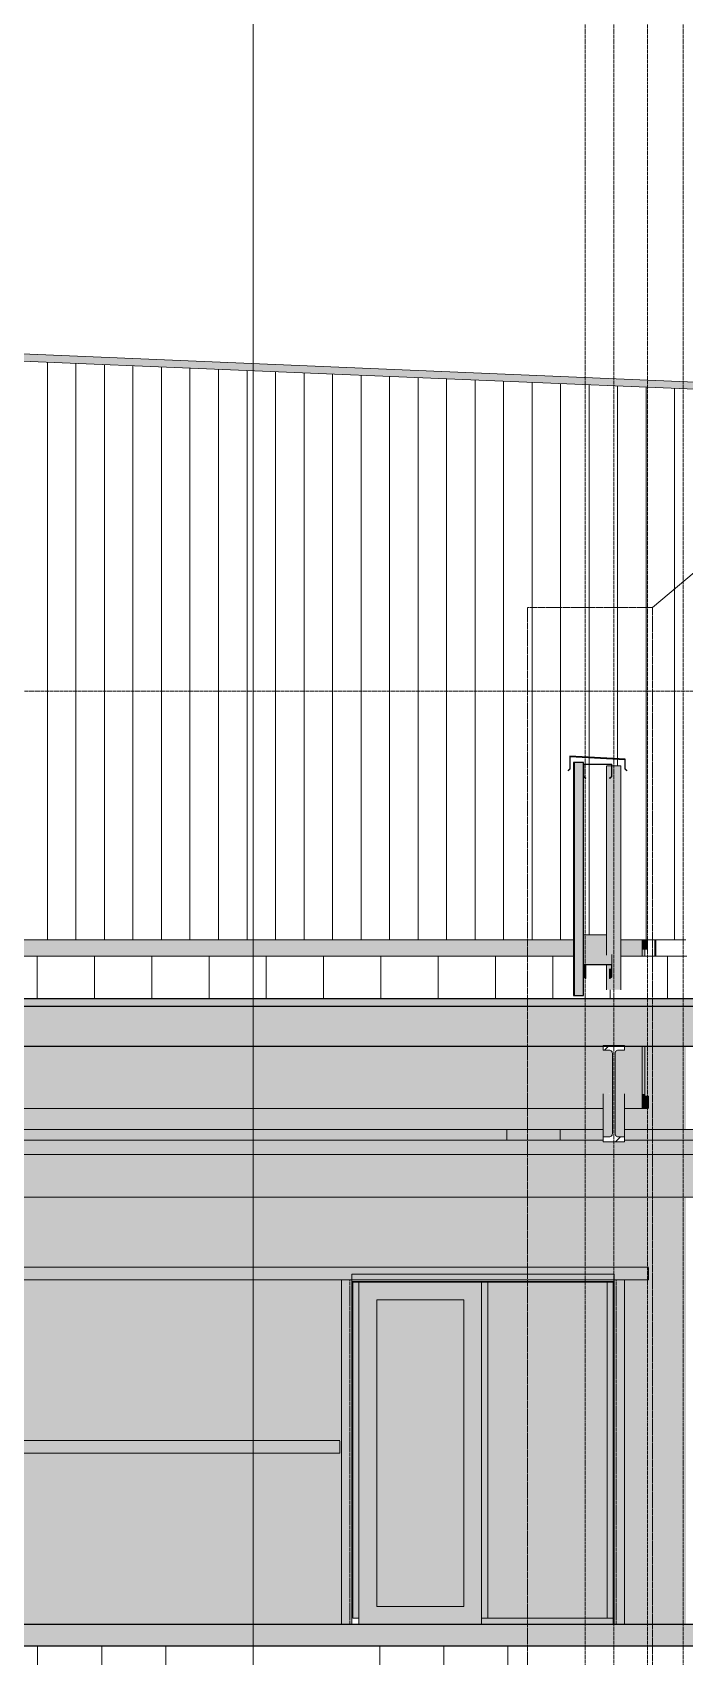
# Model space of a CAD drawing. Header units: inches. Extents: x 21380 to 98133, y -290 to 853.
# Drawn here: x 28853.9 to 29036.9, y -9 to 446.5 of the extents above; entities that cross this region are included whole.
import ezdxf

# ---------------------------------------------------------------- set-up
doc = ezdxf.new("R2010")
doc.units = ezdxf.units.IN
doc.header["$MEASUREMENT"] = 0
for name, pattern in [('Dash Dot 3_16_', [0.3125, 0.1875, -0.0625, 0, -0.0625]), ('Grid Line 1_2_', [0.875, 0.5, -0.125, 0.125, -0.125]), ('Hidden 1_8_', [0.1875, 0.125, -0.0625])]:
    doc.linetypes.add(name, pattern=pattern)
for name, color, linetype, lineweight in [('A-ANNO-SYMB', 150, 'Continuous', 9), ('A-CLNG', 13, 'Continuous', 9), ('A-CLNG-PATT', 13, 'Continuous', 25), ('A-DOOR', 31, 'Continuous', 9), ('A-FLOR', 192, 'Continuous', 9), ('A-FLOR-LEVL', 51, 'Continuous', 9), ('A-FLOR-PATT', 8, 'Continuous', 25), ('A-GLAZ-CURT', 52, 'Continuous', 9), ('A-GLAZ-CWMG', 51, 'Continuous', 9), ('A-ROOF', 132, 'Continuous', 9), ('A-ROOF-PATT', 132, 'Continuous', 9), ('A-WALL', 113, 'Continuous', 9), ('A-WALL-PATT', 111, 'Continuous', 25), ('C-TOPO', 7, 'Continuous', 9), ('G-ANNO-SYMB', 111, 'Continuous', 9), ('I-WALL', 2, 'Continuous', 9), ('M-HVAC-DUCT', 70, 'Continuous', 9), ('S-BEAM', 12, 'Continuous', 9), ('S-COLS', 52, 'Continuous', 9), ('S-GRID', 1, 'Continuous', 9)]:
    doc.layers.add(name, color=color, linetype=linetype, lineweight=lineweight)
pattern_1 = [(45, (22033.272, 107.706), (-19.007, 19.007), []), (45, (22033.272, 136.506), (-19.007, 19.007), [])]

# ---------------------------------------------------------------- blocks, each defined once
blk = doc.blocks.new('Struct_Xcel_Sports Complex_rvt-2-Building Section - North_South looking East _ Clinic')
at = {"layer": 'A-FLOR-PATT', "lineweight": 9}
h = blk.add_hatch(dxfattribs=at)
h.set_pattern_fill('FP_24', style=0, pattern_type=2)
h.set_pattern_definition([(50, (22033.27, 107.706), (55.0854, -4.8198), [5.76, -63.36]), (355, (22033.27, 107.706), (-10.6557, 57.7685), [4.608, -50.688]), (100.451, (22037.863, 107.305), (44.4295, 52.9487), [4.895, -53.848]), (46.184, (22033.27, 123.066), (81.9644, -12.712), [8.64, -95.04]), (96.636, (22040.1, 122.01), (71.7815, 74.8124), [7.343, -80.772]), (351.184, (22033.27, 123.07), (71.782, 74.8124), [6.912, -76.032]), (21, (22040.95, 119.226), (45.842, -30.9215), [5.76, -63.36]), (326, (22040.95, 119.226), (18.687, 55.6915), [4.608, -50.688]), (71.451, (22044.77, 116.65), (64.529, 24.77), [4.895, -53.848]), (37.5, (22033.272, 107.706), (0.9339, 25.5668), [2.534, -47.539, 2.534, -48.922, -50.88]), (37.5, (22033.272, 107.706), (0.9339, 25.5668), [-101.53, 2.534, -48.346]), (7.5, (22033.272, 107.706), (20.20404, 30.2913), [2.534, -26.803, 2.534, -46.387, -19.392]), (7.5, (22033.272, 107.706), (20.20404, 30.2913), [-78.259, 2.534, -16.858]), (327.5, (22016.146, 107.706), (40.9978, -1.7324), [2.534, -16.666, 2.534, -57.37, -79.488]), (327.5, (22016.146, 107.706), (40.9978, -1.7324), [-79.104, 2.534, -76.954]), (317.5, (22008.466, 107.706), (44.7889, 7.6878), [2.534, -22.426, 2.534, -37.248, -56.448]), (317.5, (22008.466, 107.706), (44.7889, 7.6878), [-64.742, 2.534, -53.914])])
h.paths.add_polyline_path([(22104.33, -6), (22790.8, -6), (22790.8, 0), (20899.55, 0), (20899.55, -6), (21794.49, -6)], flags=0)
at = {"layer": 'A-FLOR', "color": 250, "lineweight": 25}
for p, q in [((22790.8, 0), (20899.55, 0)), ((20899.55, -6), (22790.8, -6))]:
    blk.add_line(p, q, dxfattribs=at)
blk = doc.blocks.new('W-Wide Flange - 2_-3_ deep-V42-Building Section - North_South looking East _ Clinic')
at = {"layer": 'S-BEAM'}
h = blk.add_hatch(dxfattribs=at)
h.set_pattern_fill('FP_15', color=256, style=0, pattern_type=2)
h.set_pattern_definition(pattern_1)
h.paths.add_polyline_path([(22351.24, 135.4), (22353.05, 135.4), (22353.05, 136.76), (22351.12, 136.78), (22350.76, 136.96), (22350.52, 137.27), (22350.43, 137.65), (22350.45, 160.37), (22350.62, 160.73), (22350.93, 160.97), (22351.32, 161.06), (22353.05, 161.06), (22353.05, 162.42), (22347.05, 162.42), (22347.05, 161.06), (22348.99, 161.04), (22349.34, 160.87), (22349.59, 160.56), (22349.68, 160.17), (22349.66, 137.45), (22349.48, 137.1), (22349.17, 136.85), (22348.79, 136.76), (22347.05, 136.76), (22347.05, 135.4)], flags=0)
for points in [[(22347.05, 136.76), (22348.79, 136.78), (22348.79, 148.79), (22347.05, 148.79), (22347.05, 136.78)], [(22348.79, 136.76), (22349.23, 136.89), (22349.48, 137.1), (22349.66, 137.45), (22349.68, 137.65), (22349.65, 149.45), (22349.41, 149.05), (22348.99, 148.82), (22348.79, 148.79), (22348.79, 136.78)], [(22351.32, 136.76), (22351.31, 148.8), (22350.87, 148.92), (22350.55, 149.24), (22350.43, 149.69), (22350.46, 137.43), (22350.69, 137.03), (22350.93, 136.85), (22351.24, 136.77)], [(22351.32, 136.76), (22353.05, 136.78), (22353.05, 148.79), (22351.32, 148.79), (22351.32, 136.78)]]:
    blk.add_hatch(color=256, dxfattribs=at).paths.add_polyline_path(points, flags=0)
at = {"layer": 'S-BEAM', "lineweight": 15}
for p, q in [((22353.05, 162.42), (22347.05, 162.42)), ((22347.05, 162.42), (22347.05, 161.06)), ((22347.05, 161.06), (22348.79, 161.06)), ((22349.68, 160.17), (22349.68, 137.65)), ((22350.43, 137.65), (22350.43, 160.17)), ((22351.32, 161.06), (22353.05, 161.06)), ((22353.05, 161.06), (22353.05, 162.42)), ((22348.79, 136.76), (22347.05, 136.76)), ((22347.05, 136.76), (22347.05, 135.4)), ((22353.05, 136.76), (22351.32, 136.76)), ((22353.05, 135.4), (22353.05, 136.76)), ((22347.05, 135.4), (22353.05, 135.4))]:
    blk.add_line(p, q, dxfattribs=at)
at = {"layer": 'S-BEAM'}
for p, q in [((22347.05, 148.79), (22347.05, 136.76)), ((22353.05, 136.76), (22353.05, 148.79))]:
    blk.add_line(p, q, dxfattribs=at)
at = {"layer": 'S-BEAM', "lineweight": 15, "flags": 128}
for points in [[(22348.79, 161.06), (22348.99, 161.04), (22349.17, 160.97), (22349.34, 160.87), (22349.48, 160.73), (22349.59, 160.56), (22349.66, 160.37), (22349.68, 160.17)], [(22350.43, 160.17), (22350.45, 160.37), (22350.52, 160.56), (22350.62, 160.73), (22350.76, 160.87), (22350.93, 160.97), (22351.12, 161.04), (22351.32, 161.06)], [(22349.68, 137.65), (22349.66, 137.45), (22349.59, 137.27), (22349.48, 137.1), (22349.34, 136.96), (22349.17, 136.85), (22348.99, 136.78), (22348.79, 136.76)], [(22351.32, 136.76), (22351.12, 136.78), (22350.93, 136.85), (22350.76, 136.96), (22350.62, 137.1), (22350.52, 137.27), (22350.45, 137.45), (22350.43, 137.65)]]:
    blk.add_lwpolyline(points, dxfattribs=at)
blk = doc.blocks.new('Girt_C - 10_D-1401750-Building Section - North_South looking East _ Clinic')
at = {"layer": 'S-BEAM'}
for points in [[(21639.56, 96.68), (22359.8, 96.68), (22359.8, 99.99), (21530.05, 99.99), (21530.05, 96.68), (21562.1, 96.68)], [(22276.55, 96.2), (22350.18, 96.2), (22350.18, 96.68), (22276.55, 96.68)]]:
    blk.add_hatch(color=256, dxfattribs=at).paths.add_polyline_path(points, flags=0)
for p, q in [((22359.8, 100.18), (21530.05, 100.18)), ((21530.05, 96.68), (22359.8, 96.68)), ((22276.55, 96.2), (22350.18, 96.2)), ((22359.8, 99.99), (22359.8, 96.68))]:
    blk.add_line(p, q, dxfattribs=at)
blk = doc.blocks.new('Girt_C - 8_D-1405601-Building Section - North_South looking East _ Clinic')
at = {"layer": 'S-BEAM', "lineweight": 15}
for p, q in [((22341.55, 241.11), (22341.55, 237.8)), ((22341.55, 237.8), (22342.13, 237.31)), ((22341.66, 237.85), (22341.66, 241.11)), ((22342.2, 237.4), (22341.66, 237.85)), ((22349.37, 241.3), (22341.74, 241.3)), ((22341.74, 241.19), (22349.37, 241.19)), ((22342.13, 237.31), (22342.2, 237.4)), ((22349.44, 237.85), (22348.91, 237.4)), ((22348.91, 237.4), (22348.98, 237.31)), ((22348.98, 237.31), (22349.55, 237.8)), ((22349.44, 241.11), (22349.44, 237.85)), ((22349.55, 237.8), (22349.55, 241.11))]:
    blk.add_line(p, q, dxfattribs=at)
for centre, radius, start, end in [((22341.74, 241.11), 0.188, 90, 180), ((22341.74, 241.11), 0.0782, 90, 176.9576), ((22349.37, 241.11), 0.188, 0, 90), ((22349.37, 241.11), 0.0782, 2.1227, 90)]:
    blk.add_arc(centre, radius, start, end, dxfattribs=at)
blk = doc.blocks.new('Girt_C - 8_D-1405602-Building Section - North_South looking East _ Clinic')
at = {"layer": 'S-BEAM'}
for points in [[(22341.55, 184.92), (22341.67, 185.1), (22341.74, 185.11), (22341.74, 193.43), (22341.58, 193.34), (22341.55, 193.25)], [(22341.74, 185.11), (22349.37, 185.11), (22349.37, 187.67), (22348.1, 187.73), (22348.1, 193.43), (22341.74, 193.43)], [(22349.55, 184.92), (22349.49, 187.63), (22349.37, 187.67), (22349.44, 185.1), (22349.54, 185)], [(22342.2, 181.21), (22342.2, 185), (22341.74, 185.06), (22341.72, 181.61)], [(22348.91, 181.21), (22349.44, 181.66), (22349.37, 184.15), (22348.91, 183.78), (22348.91, 181.61)]]:
    blk.add_hatch(color=256, dxfattribs=at).paths.add_polyline_path(points, flags=0)
h = blk.add_hatch(dxfattribs=at)
h.set_pattern_fill('FP_15', color=256, style=0, pattern_type=2)
h.set_pattern_definition(pattern_1)
h.paths.add_polyline_path([(22342.13, 181.13), (22342.2, 181.21), (22341.66, 181.66), (22341.66, 184.93), (22341.55, 184.92), (22341.55, 181.61)], flags=0)
h.paths.add_polyline_path([(22348.98, 181.13), (22349.55, 181.61), (22349.55, 184.92), (22349.44, 184.93), (22349.44, 181.66), (22348.91, 181.21)], flags=0)
h.paths.add_polyline_path([(22341.74, 185), (22349.37, 185), (22349.37, 185.11), (22341.74, 185.11)], flags=0)
for p, q in [((22341.74, 193.43), (22348.1, 193.43)), ((22349.55, 184.92), (22349.55, 187.92)), ((22341.55, 185.36), (22341.55, 184.92)), ((22341.66, 185.09), (22341.66, 184.93)), ((22341.66, 184.93), (22341.66, 185.09)), ((22342.2, 185), (22342.2, 181.21)), ((22348.91, 183.85), (22348.91, 181.21)), ((22349.44, 185.09), (22349.44, 184.93))]:
    blk.add_line(p, q, dxfattribs=at)
at = {"layer": 'S-BEAM', "lineweight": 15}
for p, q in [((22341.55, 184.92), (22341.55, 181.61)), ((22341.66, 181.66), (22341.66, 184.93)), ((22349.37, 185.11), (22341.74, 185.11)), ((22341.74, 185), (22349.37, 185)), ((22349.44, 184.93), (22349.44, 181.66)), ((22349.55, 181.61), (22349.55, 184.92)), ((22341.55, 181.61), (22342.13, 181.13)), ((22342.2, 181.21), (22341.66, 181.66)), ((22342.13, 181.13), (22342.2, 181.21)), ((22349.44, 181.66), (22348.91, 181.21)), ((22348.91, 181.21), (22348.98, 181.13)), ((22348.98, 181.13), (22349.55, 181.61))]:
    blk.add_line(p, q, dxfattribs=at)
at = {"layer": 'S-BEAM', "lineweight": 15, "flags": 128}
for points in [[(22341.74, 185.11), (22341.67, 185.1), (22341.61, 185.06), (22341.57, 185), (22341.55, 184.92)], [(22341.66, 184.93), (22341.67, 184.97), (22341.7, 184.99), (22341.74, 185)], [(22349.55, 184.92), (22349.54, 185), (22349.5, 185.06), (22349.44, 185.1), (22349.37, 185.11)], [(22349.37, 185), (22349.4, 184.99), (22349.43, 184.97), (22349.44, 184.93)]]:
    blk.add_lwpolyline(points, dxfattribs=at)
at = {"layer": 'S-BEAM'}
blk.add_ellipse((22341.74, 193.25), major_axis=(0.188, 0), ratio=0.999133, start_param=1.570796, end_param=3.141593, dxfattribs=at)
blk = doc.blocks.new('columns and girder2 - one-1334686-Building Section - North_South looking East _ Clinic')
at = {"layer": 'S-BEAM'}
h = blk.add_hatch(color=256, dxfattribs=at)
h.paths.add_polyline_path([(22350.18, 0), (22350.18, 96.2), (22336.27, 96.2), (22336.29, 96), (22349.93, 95.96), (22349.93, 0)], flags=0)
h.paths.add_polyline_path([(21155.42, 245.04), (21177.52, 245.04), (21182.44, 285.94), (21146.8, 285.94), (21146.8, 245.04)], flags=0)
h.paths.add_polyline_path([(21183.33, 293.29), (21187.8, 330.48), (21187.8, 333.23), (21146.8, 333.23), (21146.8, 293.29), (21182.04, 293.29)], flags=0)
h.paths.add_polyline_path([(21174.79, 341.54), (21187.8, 341.54), (21187.8, 383.33), (21146.8, 385.04), (21146.8, 341.54)], flags=0)
h.paths.add_polyline_path([(21190.8, 341.54), (21240.58, 341.54), (21363, 359.02), (21381.56, 356.58), (21381.56, 375.26), (21190.8, 383.21), (21190.8, 349.86)], flags=0)
h = blk.add_hatch(color=256, dxfattribs=at)
h.paths.add_polyline_path([(22334.78, 96), (22336.29, 96), (22336.27, 96.2), (22334.75, 96.2)], flags=0)
h.paths.add_polyline_path([(22358.05, 148.67), (22358.8, 148.67), (22358.8, 162.17), (22358.05, 162.17), (22358.05, 154.55)], flags=0)
h.paths.add_polyline_path([(22358.05, 187.44), (22358.8, 187.44), (22358.8, 189.44), (22358.05, 189.44)], flags=0)
h.paths.add_polyline_path([(21177.9, 245.04), (21179.04, 245.04), (21183.96, 285.94), (21182.44, 285.94), (21177.52, 245.04)], flags=0)
h.paths.add_polyline_path([(21184.47, 293.29), (21184.84, 293.29), (21189.31, 330.48), (21187.8, 330.48), (21183.33, 293.29), (21183.49, 293.29)], flags=0)
for p, q in [((22334.75, 96.2), (22334.78, 96)), ((22336.29, 96), (22336.27, 96.2))]:
    blk.add_line(p, q, dxfattribs=at)
blk = doc.blocks.new('Girt_C - 10_D-1253530-Building Section - North_South looking East _ Clinic')
at = {"layer": 'S-BEAM'}
blk.add_hatch(color=256, dxfattribs=at).paths.add_polyline_path([(22259.26, 48.05), (22273.16, 48.05), (22273.16, 51.37), (21530.05, 51.37), (21530.05, 48.05), (22104.33, 48.05)], flags=0)
for p, q in [((22273.16, 51.55), (21530.05, 51.55)), ((22273.16, 51.37), (22273.16, 48.05)), ((21530.05, 48.05), (22273.16, 48.05))]:
    blk.add_line(p, q, dxfattribs=at)
blk = doc.blocks.new('Girt_C - 10_D-1401751-Building Section - North_South looking East _ Clinic')
at = {"layer": 'S-BEAM'}
for points in [[(22358.05, 148.19), (22358.8, 148.19), (22358.8, 148.67), (22358.05, 148.67)], [(22358.05, 144.88), (22359.8, 144.88), (22359.8, 148.19), (22358.05, 148.19)]]:
    blk.add_hatch(color=256, dxfattribs=at).paths.add_polyline_path(points, flags=0)
for p, q in [((22358.8, 148.67), (22358.05, 148.67)), ((22359.8, 148.19), (22358.05, 148.19)), ((22359.8, 148.19), (22359.8, 144.88)), ((22111.8, 144.69), (22347.05, 144.69)), ((22353.05, 144.69), (22359.8, 144.69))]:
    blk.add_line(p, q, dxfattribs=at)
blk = doc.blocks.new('Girt_Z - 10_D-1255199-Building Section - North_South looking East _ Clinic')
at = {"layer": 'S-BEAM'}
for points in [[(22359.55, 189.92), (22359.55, 192), (22358.05, 192), (22358.05, 189.92)], [(22359.55, 189.44), (22359.55, 189.92), (22358.05, 189.92), (22358.05, 189.44)]]:
    blk.add_hatch(color=256, dxfattribs=at).paths.add_polyline_path(points, flags=0)
for p, q in [((22359.55, 192), (22359.55, 189.92)), ((22358.05, 189.92), (22359.55, 189.92)), ((22359.55, 189.44), (22358.05, 189.44)), ((22359.55, 189.92), (22359.55, 189.44))]:
    blk.add_line(p, q, dxfattribs=at)
blk = doc.blocks.new('C-Channel-Column - C10X25-1254642-Building Section - North_South looking East _ Clinic')
at = {"layer": 'S-COLS', "linetype": 'Hidden 1_8_'}
blk.add_line((22350.7, 96.68), (22350.7, 0), dxfattribs=at)
blk = doc.blocks.new('C-Channel-Column - C10X25-1254643-Building Section - North_South looking East _ Clinic')
at = {"layer": 'S-COLS', "linetype": 'Hidden 1_8_'}
blk.add_line((22276.03, 96.68), (22276.03, 0), dxfattribs=at)
blk = doc.blocks.new('System Panel - Interior Glazing-1220302-Building Section - North_South looking East _ Clinic')
at = {"layer": 'A-GLAZ-CURT'}
blk.add_hatch(color=256, dxfattribs=at).paths.add_polyline_path([(22336.72, 1.75), (22348.18, 1.75), (22348.18, 96), (22314.74, 96), (22314.74, 1.75)], flags=0)
blk.add_line((22348.18, 96), (22314.74, 96), dxfattribs=at)
blk = doc.blocks.new('Door_Single_Storefront - one-1371407-Building Section - North_South looking East _ Clinic')
at = {"layer": 'A-DOOR'}
h = blk.add_hatch(color=256, dxfattribs=at)
h.paths.add_polyline_path([(22289.78, 0), (22312.99, 0), (22312.99, 96), (22278.55, 96), (22278.55, 0)], flags=0)
h.paths.add_polyline_path([(22289.78, 5), (22283.55, 5), (22283.55, 91), (22307.99, 91), (22307.99, 5)], flags=0)
blk.add_hatch(color=256, dxfattribs=at).paths.add_polyline_path([(22283.55, 5), (22307.99, 5), (22307.99, 91), (22283.55, 91), (22283.55, 29.44)], flags=0)
for p, q in [((22312.99, 96), (22278.55, 96)), ((22283.55, 5), (22283.55, 91)), ((22283.55, 91), (22307.99, 91)), ((22307.99, 91), (22307.99, 5)), ((22307.99, 5), (22283.55, 5)), ((22278.55, 1.75), (22278.55, 0))]:
    blk.add_line(p, q, dxfattribs=at)
blk = doc.blocks.new('Rectangular Mullion - Interior 1_75_ x 4_5_-1305250-Building Section - North_South looking East _ Clinic')
at = {"layer": 'A-GLAZ-CWMG'}
blk.add_hatch(color=256, dxfattribs=at).paths.add_polyline_path([(22336.72, 0), (22349.93, 0), (22349.93, 1.75), (22312.99, 1.75), (22312.99, 0)], flags=0)
for p, q in [((22312.99, 0), (22312.99, 1.75)), ((22312.99, 1.75), (22349.93, 1.75)), ((22349.93, 1.75), (22349.93, 0))]:
    blk.add_line(p, q, dxfattribs=at)
blk = doc.blocks.new('Rectangular Mullion - Interior 1_75_ x 4_5_-1220297-Building Section - North_South looking East _ Clinic')
at = {"layer": 'A-GLAZ-CWMG'}
blk.add_hatch(color=256, dxfattribs=at).paths.add_polyline_path([(22278.55, 1.75), (22278.55, 96), (22276.8, 96), (22276.8, 1.75)], flags=0)
for p, q in [((22276.8, 96), (22278.55, 96)), ((22276.8, 96), (22276.8, 1.75)), ((22278.55, 96), (22278.55, 1.75)), ((22278.55, 1.75), (22276.8, 1.75))]:
    blk.add_line(p, q, dxfattribs=at)
blk = doc.blocks.new('Rectangular Mullion - Interior 1_75_ x 4_5_-1220298-Building Section - North_South looking East _ Clinic')
at = {"layer": 'A-GLAZ-CWMG'}
blk.add_hatch(color=256, dxfattribs=at).paths.add_polyline_path([(22349.93, 1.75), (22349.93, 96), (22348.18, 95.96), (22348.18, 1.75)], flags=0)
for p, q in [((22348.18, 96), (22349.93, 96)), ((22348.18, 1.75), (22348.18, 96)), ((22349.93, 1.75), (22349.93, 96)), ((22349.93, 1.75), (22348.18, 1.75))]:
    blk.add_line(p, q, dxfattribs=at)
blk = doc.blocks.new('Rectangular Mullion - Interior 1_75_ x 4_5_-1220290-Building Section - North_South looking East _ Clinic')
at = {"layer": 'A-GLAZ-CWMG'}
blk.add_hatch(color=256, dxfattribs=at).paths.add_polyline_path([(22314.74, 1.75), (22314.74, 96), (22312.99, 96), (22312.99, 1.75)], flags=0)
for p, q in [((22312.99, 96), (22314.74, 96)), ((22312.99, 96), (22312.99, 1.75)), ((22314.74, 96), (22314.74, 1.75)), ((22314.74, 1.75), (22312.99, 1.75))]:
    blk.add_line(p, q, dxfattribs=at)
blk = doc.blocks.new('Rectangular Elbow - Radius - 1 W-1459285-Building Section - North_South looking East _ Clinic')
at = {"layer": 'M-HVAC-DUCT'}
h = blk.add_hatch(color=256, dxfattribs=at)
h.paths.add_polyline_path([(22376.52, 135.82), (22380.05, 135.82), (22380.05, 138.82), (22353.05, 138.82), (22353.05, 135.82), (22375.45, 135.82)], flags=0)
h.paths.add_polyline_path([(22335.48, 135.82), (22347.05, 135.82), (22347.05, 138.82), (22335.05, 138.82), (22335.05, 135.82), (22335.3, 135.82)], flags=0)
for p, q in [((22335.05, 138.82), (22335.05, 135.82)), ((22335.05, 135.82), (22335.05, 138.82)), ((22347.03, 138.82), (22335.05, 138.82)), ((22380.05, 138.82), (22353.03, 138.82)), ((22380.05, 138.82), (22380.05, 135.82))]:
    blk.add_line(p, q, dxfattribs=at)
blk = doc.blocks.new('Rectangular Elbow - Radius - 1 W-V50-Building Section - North_South looking East _ Clinic')
at = {"layer": 'M-HVAC-DUCT'}
blk.add_hatch(color=256, dxfattribs=at).paths.add_polyline_path([(22335.05, 135.82), (22335.05, 138.82), (22320.05, 138.82), (22320.05, 135.82), (22334.88, 135.82)], flags=0)
for p in [(22320.05, 135.82), (22335.05, 138.82)]:
    blk.add_line(p, (22320.05, 138.82), dxfattribs=at)

msp = doc.modelspace()

# ---------------------------------------------------------------- hatches: boundary and pattern name
at = {"layer": 'A-CLNG-PATT', "lineweight": 5}
h = msp.add_hatch(color=256, dxfattribs=at)
h.paths.add_polyline_path([(28306.51, 173.3), (29193, 173.3), (29193, 173.43), (27558.5, 173.37), (27558.5, 173.3), (28267.78, 173.3)], flags=0)
h.paths.add_polyline_path([(29453.5, 173.3), (29453.5, 173.43), (29240, 173.43), (29240, 173.3), (29449.07, 173.3)], flags=0)
h.paths.add_polyline_path([(29216, 173.3), (29216, 173.43), (29205.62, 173.43), (29205.62, 173.3)], flags=0)
at = {"layer": 'A-CLNG-PATT', "lineweight": 9}
h = msp.add_hatch(dxfattribs=at)
h.set_pattern_fill('FP_18', color=256, style=0, pattern_type=2)
h.set_pattern_definition([(161.57, (22034.232, 108.666), (-7.6802237, -0.0009796), [0, -54.643, 6.067, 0]), (18.43, (22032.312, 108.666), (-7.6802237, 0.0009796), [0, -54.643, 6.067, 0]), (108.43, (22034.232, 108.666), (3.8382953, -19.2013653), [18.211, -42.499]), (71.57, (22032.312, 108.666), (3.8382953, 19.2013653), [18.211, -42.499])])
h.paths.add_polyline_path([(28229.04, 162.17), (29453.5, 162.17), (29453.5, 173.3), (27558.5, 173.3), (27558.5, 162.17), (28197, 162.17)], flags=0)
at = {"layer": 'A-ROOF', "lineweight": 5}
msp.add_hatch(color=256, dxfattribs=at).paths.add_polyline_path([(29100.04, 343.95), (29100.04, 345.96), (27787.4, 400.65), (27787.4, 398.65), (29081.13, 344.74)], flags=0)
at = {"layer": 'A-ROOF'}
msp.add_hatch(color=256, dxfattribs=at).paths.add_polyline_path([(28461.43, 173.43), (29453.5, 173.43), (29453.5, 175.44), (27556, 175.44), (27556, 173.43), (28383.97, 173.43)], flags=0)
at = {"layer": 'A-ROOF-PATT'}
h = msp.add_hatch(dxfattribs=at)
h.set_pattern_fill('FP_19', color=256, style=0, pattern_type=2)
h.set_pattern_definition([(90, (180.953, -760.156), (-16.082, 1e-15), [])])
h.paths.add_polyline_path([(27556, 175.44), (29193, 175.44), (29193, 177.08), (29186.5, 177.08), (29186.5, 187.08), (29179.78, 187.08), (29179.78, 181.36), (29152.78, 181.36), (29152.78, 187.08), (29148, 187.08), (29148, 188.22), (29113.62, 188.22), (29113.62, 188.72), (29100, 188.72), (29100, 182.6), (29094.37, 182.6), (29094.37, 180.61), (29077.37, 180.61), (29077.37, 182.6), (29070.62, 182.6), (29070.62, 180.04), (29059.75, 180.04), (29059.75, 182.6), (29056, 182.6), (29056, 188.72), (29039.75, 188.71), (29039.75, 187.71), (29037.5, 187.71), (29037.5, 187.44), (29018.95, 187.44), (29018.92, 178.05), (29017.86, 178), (29015.05, 178.05), (29015.05, 185), (29009.14, 185), (29009.07, 181.13), (29008.5, 181.61), (29008.5, 176.44), (29005.68, 176.44), (29005.68, 187.44), (27788.75, 187.45), (27788.75, 187.6), (27556, 187.6)], flags=0)
h.paths.add_polyline_path([(29452, 175.44), (29452, 188.22), (29400.25, 188.22), (29400.25, 179.08), (29395.47, 179.08), (29395.47, 177.1), (29368.47, 177.1), (29368.47, 179.08), (29356.06, 179.08), (29356.06, 176.41), (29343.06, 176.41), (29343.06, 179.08), (29336.87, 179.08), (29336.87, 188.22), (29246, 188.22), (29246, 177.08), (29240, 177.08), (29240, 175.44), (29449.07, 175.44)], flags=0)
h.paths.add_polyline_path([(29216, 175.44), (29216, 177.08), (29205.62, 177.08), (29205.62, 175.44)], flags=0)
h.paths.add_polyline_path([(29008.5, 184.92), (29008.61, 184.93), (29008.52, 185.01), (29008.5, 184.93)], flags=0)
at = {"layer": 'A-WALL'}
for points in [[(29004.23, 239.46), (29004.75, 239.97), (29004.75, 243.43), (29020.12, 242.63), (29020.12, 239.97), (29020.18, 240), (29020.18, 242.69), (29004.68, 243.5), (29004.68, 240), (29004.18, 239.5)], [(29008.5, 176.44), (29008.5, 241.75), (29006, 241.75), (29006, 176.44)]]:
    msp.add_hatch(color=256, dxfattribs=at).paths.add_polyline_path(points, flags=0)
at = {"layer": 'A-WALL', "lineweight": 5}
msp.add_hatch(color=256, dxfattribs=at).paths.add_polyline_path([(29006, 176.44), (29006, 241.75), (29005.68, 241.75), (29005.68, 176.44)], flags=0)
at = {"layer": 'A-WALL-PATT', "lineweight": 9}
h = msp.add_hatch(dxfattribs=at)
h.set_pattern_fill('FP_26', color=256, style=0, pattern_type=2)
h.set_pattern_definition([(90, (22306.069, 0), (-8, 5e-16), [])])
h.paths.add_polyline_path([(27788.75, 192), (29005.68, 192), (29005.68, 241.75), (29008.5, 241.75), (29008.5, 241.11), (29008.61, 241.11), (29008.68, 237.78), (29009.14, 237.4), (29009.07, 237.31), (29008.5, 237.8), (29008.55, 193.37), (29008.68, 193.43), (29015.05, 193.43), (29015.05, 240.83), (29016.39, 240.83), (29016.39, 241.11), (29016.5, 241.11), (29016.56, 240.83), (29018.95, 240.83), (29018.95, 192), (29037.25, 192), (29037.25, 346.57), (28052.12, 387.62), (28052.12, 238.94), (27788.75, 238.94), (27788.75, 193.61)], flags=0)
h.paths.add_polyline_path([(29004.23, 239.46), (29004.23, 239.54), (29004.68, 240), (29004.75, 243.5), (29020.18, 242.63), (29020.21, 239.97), (29020.12, 240), (29020.12, 242.63), (29004.75, 243.43), (29004.68, 239.91)], flags=0)
h.paths.add_polyline_path([(29009.14, 241.19), (29008.68, 241.19), (29008.68, 241.3), (29016.31, 241.3), (29016.31, 241.19), (29013.35, 241.19)], flags=0)
h = msp.add_hatch(dxfattribs=at)
h.set_pattern_fill('FP_25', color=256, style=0, pattern_type=2)
h.set_pattern_definition([(90, (23720.92, -1108), (-193, -193), [48, -145]), (180, (23720.92, -1108), (-2e-14, -193), [96.25, -96.75]), (270, (23624.67, -1060), (-193, -193), [48, -145]), (180, (23720.92, -1060), (-2e-14, -193), [96.25, -96.75]), (270, (23624.42, -1060), (-193, -193), [48, -145]), (180, (23624.42, -1060), (-2e-14, -193), [96.25, -96.75]), (90, (23528.17, -1108), (-193, -193), [48, -145]), (180, (23624.42, -1108), (-2e-14, -193), [96.25, -96.75]), (90, (23672.92, -1059.75), (-193, -193), [48, -145]), (180, (23721.17, -1059.75), (-2e-14, -193), [48.25, -144.75]), (180, (23721.17, -1011.75), (-2e-14, -193), [48.25, -144.75]), (90, (23576.42, -1059.75), (-193, -193), [48, -145]), (180, (23672.67, -1059.75), (-2e-14, -193), [96.25, -96.75]), (270, (23672.67, -1011.75), (-193, -193), [48, -145]), (180, (23672.67, -1011.75), (-2e-14, -193), [96.25, -96.75]), (180, (23576.17, -1059.75), (-2e-14, -193), [48, -145]), (270, (23576.17, -1011.75), (-193, -193), [48, -145]), (180, (23576.17, -1011.75), (-2e-14, -193), [48, -145]), (90, (23720.92, -1011.5), (-193, -193), [48, -145]), (180, (23720.92, -1011.5), (-2e-14, -193), [96.25, -96.75]), (270, (23624.67, -963.5), (-193, -193), [48, -145]), (180, (23720.92, -963.5), (-2e-14, -193), [96.25, -96.75]), (270, (23624.42, -963.5), (-193, -193), [48, -145]), (180, (23624.42, -963.5), (-2e-14, -193), [96.25, -96.75]), (270, (23528.17, -963.5), (-193, -193), [48, -145]), (180, (23624.42, -1011.5), (-2e-14, -193), [96.25, -96.75]), (90, (23672.92, -963.25), (-193, -193), [48, -145]), (180, (23721.17, -963.25), (-2e-14, -193), [48.25, -144.75]), (180, (23721.17, -915.25), (-2e-14, -193), [48.25, -144.75]), (90, (23576.42, -963.25), (-193, -193), [48, -145]), (180, (23672.67, -963.25), (-2e-14, -193), [96.25, -96.75]), (270, (23672.67, -915.25), (-193, -193), [48, -145]), (180, (23672.67, -915.25), (-2e-14, -193), [96.25, -96.75]), (180, (23576.17, -963.25), (-2e-14, -193), [48, -145]), (270, (23576.17, -915.25), (-193, -193), [48, -145]), (180, (23576.17, -915.25), (-2e-14, -193), [48, -145])])
h.paths.add_polyline_path([(29037.5, 187.44), (29037.5, 187.71), (29039.75, 187.71), (29039.69, 191.28), (29037.62, 191.28), (29037.62, 194.5), (29037.25, 194.5), (29037.25, 192), (29026.5, 192), (29026.5, 189.44), (29025.75, 189.44), (29025.75, 187.44), (29037.25, 187.44)], flags=0)
at = {"layer": 'A-WALL-PATT', "lineweight": 5}
h = msp.add_hatch(color=256, dxfattribs=at)
h.paths.add_polyline_path([(29025.75, 0), (29037.25, 0), (29037.25, 119.82), (29025.75, 119.82), (29025.75, 76.43)], flags=0)
h.paths.add_polyline_path([(29037.25, 138.82), (29037.25, 162.17), (29025.75, 162.17), (29025.75, 138.82), (29033.09, 138.82)], flags=0)
h = msp.add_hatch(color=256, dxfattribs=at)
h.paths.add_polyline_path([(29017.12, 0), (29025.75, 0), (29025.75, 119.82), (28428.06, 119.82), (28428.06, 123.82), (28340.34, 123.82), (28340.34, 126.82), (28197, 126.82), (28197, 0), (28943.5, 0), (28943.5, 98.25), (29017.12, 98.25), (29017.12, 76.43)], flags=0)
h.paths.add_polyline_path([(28287.14, 138.82), (28290.25, 138.82), (28290.25, 144.75), (28197, 144.75), (28197, 138.82), (28267.78, 138.82)], flags=0)
h.paths.add_polyline_path([(29008.03, 138.82), (29014, 138.82), (29014, 144.75), (28778.75, 144.75), (28778.75, 138.82), (29005.89, 138.82)], flags=0)
h.paths.add_polyline_path([(28296.82, 138.82), (28531.5, 138.82), (28531.5, 144.75), (28296.25, 144.75), (28296.25, 138.82)], flags=0)
h.paths.add_polyline_path([(29025, 138.82), (29025.75, 138.82), (29025.75, 146.25), (29025, 146.25), (29025, 144.75), (29020, 144.75), (29020, 138.82), (29024.5, 138.82)], flags=0)
h.paths.add_polyline_path([(28537.5, 138.82), (28772.75, 138.82), (28772.75, 144.75), (28537.5, 144.75), (28537.5, 139.9)], flags=0)
at = {"layer": 'C-TOPO'}
h = msp.add_hatch(dxfattribs=at)
h.set_pattern_fill('FP_16', color=256, style=0, pattern_type=2)
h.set_pattern_definition([(0, (22033.27, 107.706), (48, 48), [48, -48]), (0, (22033.27, 125.706), (48, 48), [48, -48]), (0, (22033.27, 143.706), (48, 48), [48, -48]), (90, (22039.27, 149.706), (-48, 48), [48, -48]), (90, (22057.27, 149.706), (-48, 48), [48, -48]), (90, (22075.27, 149.706), (-48, 48), [48, -48])])
h.paths.add_polyline_path([(29669.36, -79.81), (29700.82, -79.81), (29700.82, 0), (29467.75, 0), (29467.75, -36), (29470.75, -36), (29470.75, -48), (29452.75, -48), (29452.75, -36), (29457.75, -36), (29457.75, -6), (27566.5, -6), (27566.5, -36), (27571.5, -36), (27571.5, -48), (27553.5, -48), (27553.5, -36), (27556.5, -36), (27556.5, 0), (27222.04, 0), (27222.04, -79.81), (29588.6, -79.81)], flags=0)
h.paths.add_polyline_path([(29218.55, -24), (29202.55, -24), (29202.55, -12), (29218.55, -12)], flags=0)
at = {"layer": 'I-WALL', "lineweight": 5}
h = msp.add_hatch(color=256, dxfattribs=at)
h.paths.add_polyline_path([(28780.96, 144.75), (29014, 144.79), (29014, 148.79), (29015.97, 148.83), (29016.36, 149.06), (29016.59, 149.46), (29016.62, 149.69), (29016.6, 160.37), (29016.43, 160.73), (29016.12, 160.97), (29015.73, 161.06), (29014, 161.06), (29014, 162.17), (28778.75, 162.17), (28778.75, 161.06), (28776.81, 161.04), (28776.46, 160.87), (28776.21, 160.56), (28776.12, 160.17), (28776.15, 149.45), (28776.39, 149.05), (28776.78, 148.82), (28777.01, 148.79), (28778.75, 148.79), (28778.75, 144.75)], flags=0)
h.paths.add_polyline_path([(29025, 144.75), (29025, 162.17), (29020, 162.17), (29020, 161.06), (29018.06, 161.04), (29017.71, 160.87), (29017.46, 160.56), (29017.37, 160.17), (29017.4, 149.45), (29017.64, 149.05), (29018.03, 148.82), (29018.26, 148.79), (29020, 148.79), (29020, 144.75), (29023.03, 144.75)], flags=0)
h.paths.add_polyline_path([(28296.82, 144.75), (28531.5, 144.79), (28531.5, 148.79), (28533.47, 148.83), (28533.86, 149.06), (28534.09, 149.46), (28534.12, 149.69), (28534.1, 160.37), (28533.93, 160.73), (28533.62, 160.97), (28533.23, 161.06), (28531.5, 161.06), (28531.5, 162.17), (28296.25, 162.17), (28296.25, 161.06), (28294.31, 161.04), (28293.96, 160.87), (28293.71, 160.56), (28293.62, 160.17), (28293.65, 149.45), (28293.89, 149.05), (28294.28, 148.82), (28294.51, 148.79), (28296.25, 148.79), (28296.25, 144.75)], flags=0)
h.paths.add_polyline_path([(28290.25, 144.75), (28290.25, 148.79), (28292.22, 148.83), (28292.61, 149.06), (28292.84, 149.46), (28292.87, 149.69), (28292.85, 160.37), (28292.68, 160.73), (28292.37, 160.97), (28291.98, 161.06), (28290.25, 161.06), (28290.25, 162.17), (28197, 162.17), (28197, 144.75), (28287.14, 144.75)], flags=0)
h.paths.add_polyline_path([(28537.5, 144.75), (28772.75, 144.79), (28772.75, 148.79), (28774.72, 148.83), (28775.11, 149.06), (28775.34, 149.46), (28775.37, 149.69), (28775.35, 160.37), (28775.18, 160.73), (28774.87, 160.97), (28774.48, 161.06), (28772.75, 161.06), (28772.75, 162.17), (28537.5, 162.17), (28537.5, 161.06), (28535.56, 161.04), (28535.21, 160.87), (28534.96, 160.56), (28534.87, 160.17), (28534.9, 149.45), (28535.14, 149.05), (28535.53, 148.82), (28535.76, 148.79), (28537.5, 148.79), (28537.5, 144.79)], flags=0)
h.paths.add_polyline_path([(29025, 187.44), (29025, 192), (29018.95, 191.97), (29018.95, 187.44), (29023.03, 187.44)], flags=0)
h.paths.add_polyline_path([(28190.31, 187.44), (29005.68, 187.44), (29005.68, 192), (27801.25, 192), (27801.25, 187.44), (28151.58, 187.44)], flags=0)
at = {"layer": 'M-HVAC-DUCT', "lineweight": 5}
h = msp.add_hatch(color=256, dxfattribs=at)
h.paths.add_polyline_path([(28197, 126.82), (28340.34, 126.82), (28340.34, 135.82), (28531.5, 135.82), (28531.5, 138.82), (28296.25, 138.82), (28296.25, 135.4), (28290.25, 135.4), (28290.25, 138.82), (28197, 138.82)], flags=0)
h.paths.add_polyline_path([(28810.01, 135.82), (28987, 135.82), (28987, 138.82), (28778.75, 138.82), (28778.75, 135.82), (28790.64, 135.82)], flags=0)
h.paths.add_polyline_path([(28772.75, 135.82), (28772.75, 138.82), (28537.5, 138.82), (28537.5, 135.82), (28771.28, 135.82)], flags=0)
msp.add_hatch(color=256, dxfattribs=at).paths.add_polyline_path([(28340.34, 123.82), (28428.06, 123.82), (28428.06, 131.82), (29187.31, 131.82), (29188.86, 132.02), (29190.31, 132.62), (29191.55, 133.58), (29192, 134.16), (29192, 135.82), (29020, 135.82), (29020, 135.4), (29014, 135.4), (29014, 135.82), (28778.75, 135.82), (28778.75, 135.4), (28772.75, 135.4), (28772.75, 135.82), (28537.5, 135.82), (28537.5, 135.4), (28531.5, 135.4), (28531.5, 135.82), (28340.34, 135.82)], flags=0)
at = {"layer": 'M-HVAC-DUCT'}
msp.add_hatch(color=256, dxfattribs=at).paths.add_polyline_path([(28428.06, 119.82), (29187.31, 119.82), (29187.31, 131.82), (28428.06, 131.82)], flags=0)
at = {"layer": 'S-COLS', "lineweight": 5}
h = msp.add_hatch(color=256, dxfattribs=at)
h.paths.add_polyline_path([(29017, 177.99), (29017, 240.83), (29016.5, 240.83), (29016.5, 237.8), (29015.92, 237.31), (29015.85, 237.4), (29016.39, 237.85), (29016.39, 240.83), (29015.05, 240.83), (29015.05, 187.73), (29016.49, 187.53), (29016.5, 187.48), (29016.44, 185.06), (29016.31, 185.06), (29016.31, 185), (29015.05, 185), (29015.05, 178.05), (29016.58, 177.99), (29016.94, 177.99)], flags=0)
h.paths.add_polyline_path([(29015.92, 181.13), (29015.85, 181.21), (29015.93, 183.85), (29016.39, 184.22), (29016.47, 184.93), (29016.5, 184.92), (29016.47, 181.59), (29016.02, 181.21)], flags=0)
for points in [[(29017, 177.99), (29018.95, 178.05), (29018.95, 240.83), (29017, 240.83), (29017, 178.96)], [(28940.61, 0), (28943.5, 0), (28943.5, 96.68), (28940.61, 96.68), (28940.61, 76.43)], [(29020.01, 0), (29020.01, 96.68), (29017.12, 96.68), (29017.12, 0)]]:
    msp.add_hatch(color=256, dxfattribs=at).paths.add_polyline_path(points, flags=0)

# ---------------------------------------------------------------- linework, layer by layer
at = {"layer": 'A-ANNO-SYMB'}
msp.add_line((29027.92, 285.25), (29105.47, 350.38), dxfattribs=at)
at = {"layer": 'A-ANNO-SYMB', "linetype": 'Dash Dot 3_16_'}
for p, q in [((28992.79, 285.25), (28992.79, -49.73)), ((29027.92, 285.25), (28992.79, 285.25)), ((29027.92, -49.73), (29027.92, 285.25))]:
    msp.add_line(p, q, dxfattribs=at)
at = {"layer": 'A-CLNG', "lineweight": 25}
for p, q in [((29453.5, 173.3), (27558.5, 173.3)), ((28197, 162.17), (29453.5, 162.17))]:
    msp.add_line(p, q, dxfattribs=at)
at = {"layer": 'A-FLOR-LEVL', "linetype": 'Grid Line 1_2_'}
for p, q in [((27028.54, 261.75), (30327.84, 261.75)), ((27028.54, 0), (30327.84, 0))]:
    msp.add_line(p, q, dxfattribs=at)
at = {"layer": 'A-ROOF'}
for p, q in [((27787.4, 400.65), (29100.04, 345.96)), ((29100.04, 343.95), (27787.4, 398.65)), ((27790.25, 187.44), (29005.68, 187.44)), ((29018.95, 187.44), (29037.5, 187.44))]:
    msp.add_line(p, q, dxfattribs=at)
at = {"layer": 'A-ROOF', "lineweight": 25}
for p, q in [((29452, 175.44), (27556, 175.44)), ((27556, 173.43), (29453.5, 173.43))]:
    msp.add_line(p, q, dxfattribs=at)
at = {"layer": 'A-WALL', "lineweight": 25}
for p, q in [((29020.18, 242.69), (29004.68, 243.5)), ((29004.68, 243.5), (29004.68, 240)), ((29004.75, 239.97), (29004.75, 243.43)), ((29004.75, 243.43), (29020.12, 242.63)), ((29008.5, 241.75), (29005.68, 241.75)), ((29005.68, 241.75), (29005.68, 176.44)), ((29008.5, 184.94), (29008.5, 241.75)), ((29020.12, 242.63), (29020.12, 239.97)), ((29020.18, 240), (29020.18, 242.69)), ((29004.68, 240), (29004.18, 239.5)), ((29004.18, 239.5), (29004.23, 239.46)), ((29004.23, 239.46), (29004.75, 239.97)), ((29020.12, 239.97), (29020.64, 239.46)), ((29020.68, 239.5), (29020.18, 240)), ((29020.64, 239.46), (29020.68, 239.5)), ((29008.5, 176.44), (29008.5, 184.92)), ((29005.68, 176.44), (29008.5, 176.44))]:
    msp.add_line(p, q, dxfattribs=at)
at = {"layer": 'A-WALL'}
for p, q in [((29006, 176.44), (29006, 241.75)), ((27788.75, 192), (29005.68, 192)), ((29018.95, 192), (29037.25, 192)), ((29025.75, 187.44), (29025.75, 189.44))]:
    msp.add_line(p, q, dxfattribs=at)
at = {"layer": 'G-ANNO-SYMB'}
msp.add_line((28915.78, 545.16), (28915.78, -79.66), dxfattribs=at)
at = {"layer": 'I-WALL'}
for p, q in [((29025, 187.44), (29025, 192)), ((29025, 144.75), (29025, 162.17)), ((29025.75, 146.25), (29025.75, 162.17)), ((29025.75, 146.25), (29025, 146.25)), ((28778.75, 144.75), (29014, 144.75)), ((29020, 144.75), (29025, 144.75)), ((28943.5, 0), (28943.5, 98.25)), ((28943.5, 98.25), (29017.12, 98.25)), ((29017.12, 98.25), (29017.12, 0))]:
    msp.add_line(p, q, dxfattribs=at)
at = {"layer": 'M-HVAC-DUCT'}
for p, q in [((28987, 138.82), (28778.75, 138.82)), ((28987, 138.82), (28987, 135.82)), ((28778.75, 135.82), (29014, 135.82)), ((29020, 135.82), (29192, 135.82)), ((29187.31, 131.82), (28428.06, 131.82)), ((28428.06, 119.82), (29187.31, 119.82))]:
    msp.add_line(p, q, dxfattribs=at)
at = {"layer": 'S-COLS'}
for p, q in [((29015, 240.83), (29015, 187.69)), ((29016.38, 240.83), (29015.05, 240.83)), ((29017, 240.83), (29016.48, 240.83)), ((29018.95, 240.83), (29017, 240.83)), ((29019, 178.01), (29019, 240.83)), ((29015, 185), (29015, 178.01)), ((28940.61, 0), (28940.61, 96.68)), ((28943.5, 96.68), (28940.61, 96.68)), ((28943.5, 0), (28943.5, 96.68)), ((29017.12, 96.68), (29017.12, 0)), ((29020.01, 96.68), (29017.12, 96.68)), ((29020.01, 96.68), (29020.01, 0))]:
    msp.add_line(p, q, dxfattribs=at)
at = {"layer": 'S-GRID', "linetype": 'Grid Line 1_2_'}
for p, q in [((29009, -273.16), (29009, 738.66)), ((29017, -273.16), (29017, 738.66)), ((29026.5, -273.16), (29026.5, 738.66)), ((29026.5, -273.16), (29026.5, 738.66)), ((29036.5, -273.16), (29036.5, 738.66))]:
    msp.add_line(p, q, dxfattribs=at)

# ---------------------------------------------------------------- block references
at = {"color": 10, "lineweight": 5}
msp.add_blockref('Struct_Xcel_Sports Complex_rvt-2-Building Section - North_South looking East _ Clinic', (6666.94, 0), dxfattribs=at)
at = {"layer": 'A-DOOR'}
msp.add_blockref('Door_Single_Storefront - one-1371407-Building Section - North_South looking East _ Clinic', (6666.94, 0), dxfattribs=at)
at = {"layer": 'A-GLAZ-CURT'}
msp.add_blockref('System Panel - Interior Glazing-1220302-Building Section - North_South looking East _ Clinic', (6666.94, 0), dxfattribs=at)
at = {"layer": 'A-GLAZ-CWMG'}
for name in ['Rectangular Mullion - Interior 1_75_ x 4_5_-1220297-Building Section - North_South looking East _ Clinic', 'Rectangular Mullion - Interior 1_75_ x 4_5_-1220290-Building Section - North_South looking East _ Clinic', 'Rectangular Mullion - Interior 1_75_ x 4_5_-1220298-Building Section - North_South looking East _ Clinic', 'Rectangular Mullion - Interior 1_75_ x 4_5_-1305250-Building Section - North_South looking East _ Clinic']:
    msp.add_blockref(name, (6666.94, 0), dxfattribs=at)
at = {"layer": 'M-HVAC-DUCT'}
for name in ['Rectangular Elbow - Radius - 1 W-V50-Building Section - North_South looking East _ Clinic', 'Rectangular Elbow - Radius - 1 W-1459285-Building Section - North_South looking East _ Clinic']:
    msp.add_blockref(name, (6666.94, 0), dxfattribs=at)
at = {"layer": 'S-BEAM'}
for name in ['columns and girder2 - one-1334686-Building Section - North_South looking East _ Clinic', 'Girt_C - 8_D-1405601-Building Section - North_South looking East _ Clinic', 'Girt_C - 8_D-1405602-Building Section - North_South looking East _ Clinic', 'Girt_Z - 10_D-1255199-Building Section - North_South looking East _ Clinic', 'W-Wide Flange - 2_-3_ deep-V42-Building Section - North_South looking East _ Clinic', 'Girt_C - 10_D-1401751-Building Section - North_South looking East _ Clinic', 'Girt_C - 10_D-1401750-Building Section - North_South looking East _ Clinic', 'Girt_C - 10_D-1253530-Building Section - North_South looking East _ Clinic']:
    msp.add_blockref(name, (6666.94, 0), dxfattribs=at)
at = {"layer": 'S-COLS', "linetype": 'Hidden 1_8_'}
for name in ['C-Channel-Column - C10X25-1254643-Building Section - North_South looking East _ Clinic', 'C-Channel-Column - C10X25-1254642-Building Section - North_South looking East _ Clinic']:
    msp.add_blockref(name, (6666.94, 0), dxfattribs=at)

doc.saveas('drawing.dxf')
